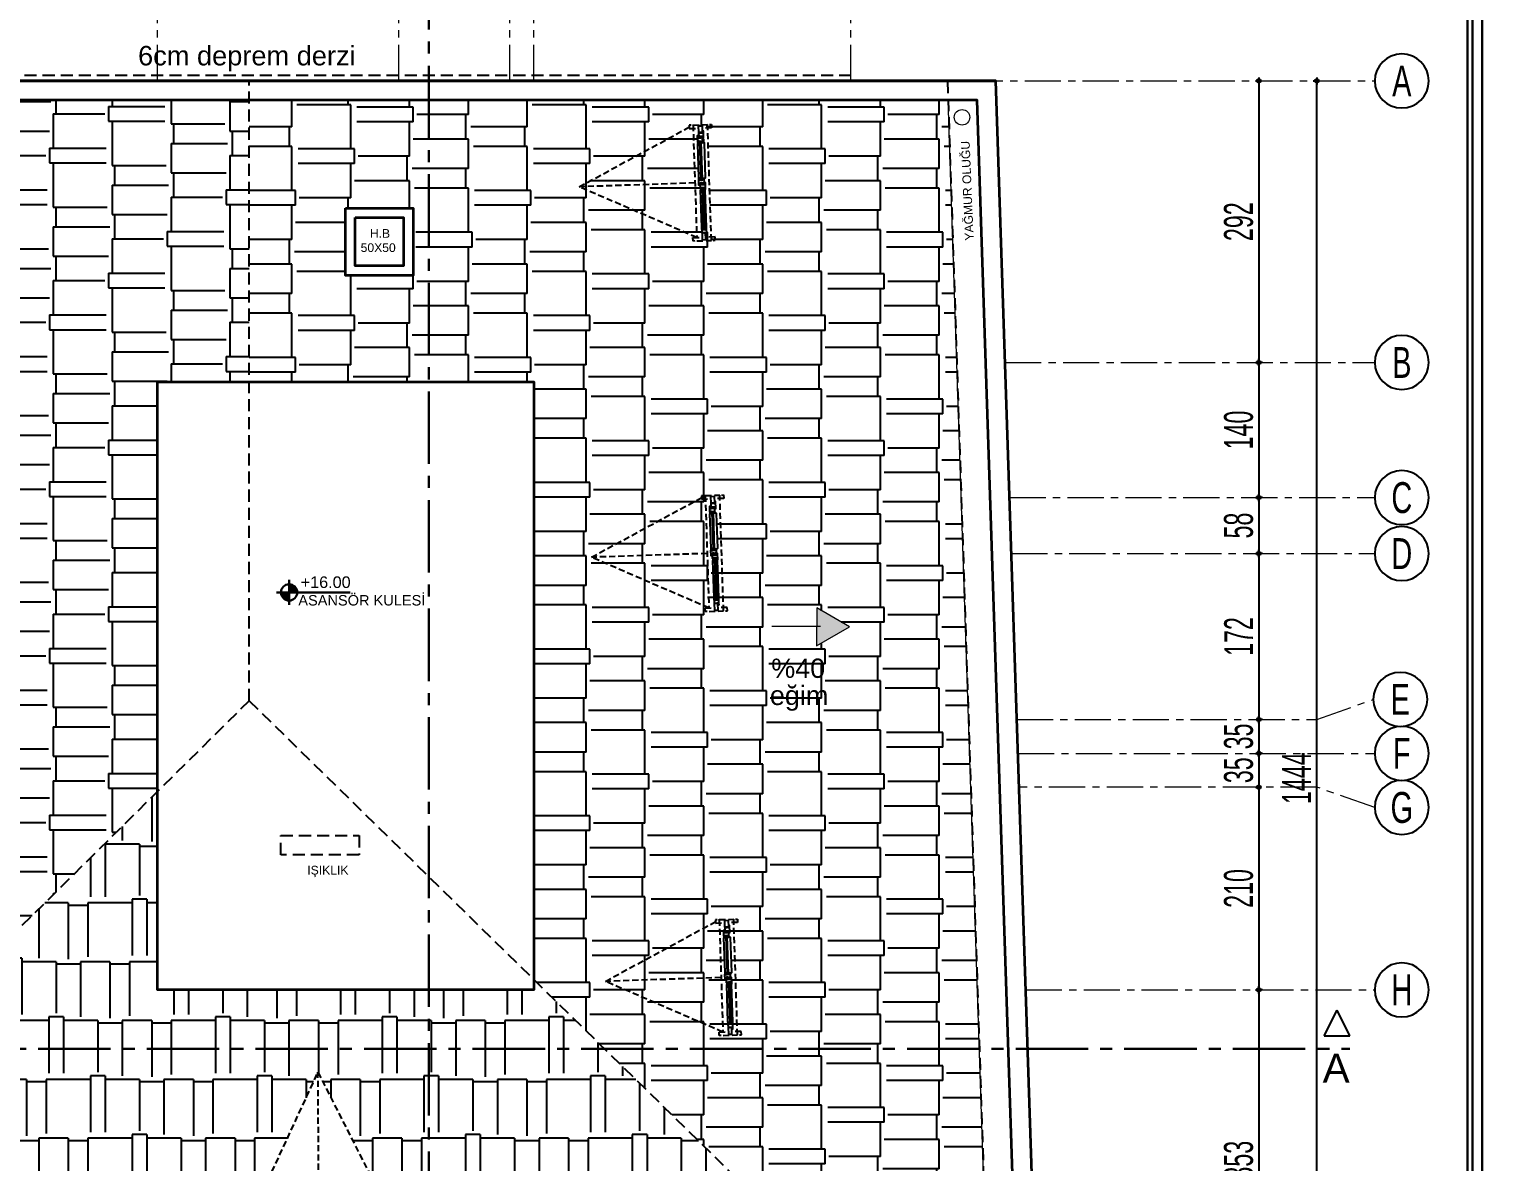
# Model space of a CAD drawing. Extents: x 386248 to 427517, y 4539405 to 4542296.
# Drawn here: x 401959 to 403469, y 4540508 to 4541681 of the extents above; entities that cross this region are included whole.
import ezdxf
from ezdxf.enums import TextEntityAlignment as Align

# ---------------------------------------------------------------- set-up
doc = ezdxf.new("R2010")
doc.units = 0
for name, pattern in [('CENTER', [2, 1.25, -0.25, 0.25, -0.25]), ('CENTER2', [1.125, 0.75, -0.125, 0.125, -0.125]), ('CENTERX2', [4, 2.5, -0.5, 0.5, -0.5]), ('DASHED2', [0.375, 0.25, -0.125]), ('DUZ', [0]), ('HIDDEN', [9.525, 6.35, -3.175])]:
    doc.linetypes.add(name, pattern=pattern)
for name, color, linetype, lineweight in [('AKS', 251, 'CENTERX2', 20), ('AKS YAZISI', 4, 'Continuous', 25), ('ASIK', 3, 'Continuous', 20), ('baca', 9, 'Continuous', 25), ('DIŞ 2', 167, 'Continuous', 25), ('DUVAR', 4, 'Continuous', 35), ('GOR1', 51, 'Continuous', 25), ('GÖRÜNÜŞ', 9, 'Continuous', 30), ('KOTLAR', 63, 'Continuous', 30), ('MERDIVEN', 161, 'Continuous', 15), ('OLCU10', 2, 'Continuous', 25), ('t', 11, 'Continuous', 5), ('tarama2', 8, 'Continuous', 25), ('YAZILAR', 1, 'Continuous', 30)]:
    doc.layers.add(name, color=color, linetype=linetype, lineweight=lineweight)
for name, color, linetype in [('DIM', 7, 'Continuous'), ('duvar-kesim', 250, 'Continuous'), ('Standart', 7, 'Continuous'), ('Y-IMAR', 15, 'DUZ')]:
    doc.layers.add(name, color=color, linetype=linetype)
doc.styles.add('arial_1_18', font='arial.ttf', dxfattribs={"height": 0.2})
doc.styles.get("Standard").update_dxf_attribs({"font": 'arial.ttf'})
doc.styles.add('T', font='ISOt.shx', dxfattribs={"width": 0.6})
doc.styles.add('UNIV', font='', dxfattribs={"width": 0.7})
doc.styles.get('UNIV').set_extended_font_data('Comic Sans MS')
doc.dimstyles.new('DOT2', dxfattribs={"dimtxt": 20, "dimasz": 0.7, "dimexe": 5, "dimexo": 5, "dimgap": 6, "dimtad": 1, "dimdec": 0, "dimdsep": 46, "dimtxsty": 'T', "dimblk1": 'SEL2', "dimblk2": 'SEL2', "dimsah": 1, "dimcen": 0, "dimse1": 1, "dimse2": 1, "dimclrd": 256, "dimclre": 256, "dimclrt": 256, "dimadec": 0, "dimazin": 0, "dimtfac": 1, "dimtdec": 0, "dimtix": 1, "dimtmove": 2, "dimatfit": 3, "dimldrblk": 'SEL2', "dimfxl": 1, "dimtolj": 1, "dimtzin": 0, "dimarcsym": 0})
pattern_1 = [(90, (4942410.3, 4138710.355), (-60.96, 129.54), [30.48, -25.4, 35.56, -15.24, 45.72, -20.32]), (90, (4942407.76, 4138740.835), (-60.96, 129.54), [25.4, -96.52, 20.32, -30.48]), (90, (4942414.11, 4138801.795), (-60.96, 129.54), [15.24, -157.48]), (180, (4942410.3, 4138710.355), (-60.96, -43.18), [58.42, -185.42]), (180, (4942410.3, 4138740.835), (-60.96, -43.18), [57.15, -186.69]), (180, (4942410.3, 4138766.235), (-60.96, -43.18), [53.34, -190.5]), (180, (4942414.11, 4138801.795), (-60.96, -43.18), [58.42, -185.42]), (180, (4942414.11, 4138817.035), (-60.96, -43.18), [58.42, -185.42]), (180, (4942410.3, 4138862.755), (-60.96, -43.18), [55.88, -187.96])]

# ---------------------------------------------------------------- blocks, each defined once
blk = doc.blocks.new('50505')
at = {"layer": 'Y-IMAR', "color": 6, "linetype": 'DASHED2', "ltscale": 50}
for q in [(398698.3, 4546588.1), (400311.7, 4546567.9)]:
    blk.add_line((399490.7, 4547372.3), q, dxfattribs=at)
blk.add_lwpolyline([(399490.7, 4547372.3), (399490.7, 4548014.4)], dxfattribs=at)
blk = doc.blocks.new('G$CF8BF0782')
blk.add_line((1.1, 87.6), (51.3, 87.6))
blk.add_lwpolyline([(47.4, 67.2), (81.5, 86.8), (47.5, 106.5)], close=True)
for points in [[(81.5, 86.8), (47.4, 67.2), (47.5, 106.5)], [(47.4, 67.2), (47.5, 106.5), (81.5, 86.8), (47.4, 67.2)], [(47.5, 106.5), (81.5, 86.8), (47.4, 67.2), (47.5, 106.5)]]:
    blk.add_solid(points)
for s, p in [('%40', (0.4, 34)), ('eğim', (-1, 5.9))]:
    blk.add_text(s, height=20).set_placement(p)
blk = doc.blocks.new('AKS-NO')
blk.add_circle((0, 0), 35)
at = {"color": 7, "style": 'UNIV', "width": 0.7}
blk.add_attdef('AKS-NO', text='', height=40, dxfattribs=at).set_placement((0, 0), align=Align.MIDDLE)
blk = doc.blocks.new('SEL2')
at = {"layer": 'OLCU10'}
for p, q in [((5.25, 0), (-5.25, 0)), ((0, 5.25), (0, -3.95))]:
    blk.add_line(p, q, dxfattribs=at)
blk.add_circle((0, 0), 2.75, dxfattribs=at)
blk = doc.blocks.new('*D3761')
at = {"layer": 'Defpoints', "color": 0}
for p in [(403293.2, 4541627.4), (403293.2, 4541627.4), (403353.2, 4540182.9)]:
    blk.add_point(p, dxfattribs=at)
at = {"layer": 'DIŞ 2', "lineweight": -2}
blk.add_line((403293.2, 4540183.6), (403293.2, 4541626.7), dxfattribs=at)
at = {"layer": 'DIŞ 2', "linetype": 'ByBlock', "lineweight": -2, "xscale": 0.7, "yscale": 0.7, "zscale": 0.7}
for p, rotation in [((403293.2, 4541627.4), 90), ((403293.2, 4540182.9), 270)]:
    blk.add_blockref('SEL2', p, dxfattribs=dict(at, rotation=rotation))
at = {"layer": 'DIŞ 2', "insert": (403272.2, 4540905.1), "char_height": 30, "attachment_point": 5, "rotation": 90, "style": 'T'}
blk.add_mtext('\\A1;1444', dxfattribs=at)
blk = doc.blocks.new('*D3762')
at = {"layer": 'ASIK', "lineweight": -2}
blk.add_line((403233.2, 4541626.7), (403233.2, 4541336.5), dxfattribs=at)
at = {"layer": 'Defpoints', "color": 0}
for p in [(403253.2, 4541627.4), (403233.2, 4541335.8), (403253.2, 4541335.8)]:
    blk.add_point(p, dxfattribs=at)
at = {"layer": 'ASIK', "linetype": 'ByBlock', "lineweight": -2, "xscale": 0.7, "yscale": 0.7, "zscale": 0.7}
for p, rotation in [((403233.2, 4541627.4), 90), ((403233.2, 4541335.8), 270)]:
    blk.add_blockref('SEL2', p, dxfattribs=dict(at, rotation=rotation))
at = {"layer": 'ASIK', "insert": (403212.2, 4541481.6), "char_height": 30, "attachment_point": 5, "rotation": 90, "style": 'T'}
blk.add_mtext('\\A1;292', dxfattribs=at)
blk = doc.blocks.new('*D3763')
at = {"layer": 'ASIK', "lineweight": -2}
blk.add_line((403233.2, 4541335.1), (403233.2, 4541196.5), dxfattribs=at)
at = {"layer": 'Defpoints', "color": 0}
for p in [(403253.2, 4541335.8), (403233.2, 4541195.8), (403253.2, 4541195.8)]:
    blk.add_point(p, dxfattribs=at)
at = {"layer": 'ASIK', "linetype": 'ByBlock', "lineweight": -2, "xscale": 0.7, "yscale": 0.7, "zscale": 0.7}
for p, rotation in [((403233.2, 4541335.8), 90), ((403233.2, 4541195.8), 270)]:
    blk.add_blockref('SEL2', p, dxfattribs=dict(at, rotation=rotation))
at = {"layer": 'ASIK', "insert": (403212.2, 4541265.8), "char_height": 30, "attachment_point": 5, "rotation": 90, "style": 'T'}
blk.add_mtext('\\A1;140', dxfattribs=at)
blk = doc.blocks.new('*D3764')
at = {"layer": 'ASIK', "lineweight": -2}
blk.add_line((403233.2, 4541195.1), (403233.2, 4541138.5), dxfattribs=at)
at = {"layer": 'Defpoints', "color": 0}
for p in [(403253.2, 4541195.8), (403233.2, 4541137.8), (403253.2, 4541137.8)]:
    blk.add_point(p, dxfattribs=at)
at = {"layer": 'ASIK', "linetype": 'ByBlock', "lineweight": -2, "xscale": 0.7, "yscale": 0.7, "zscale": 0.7}
for p, rotation in [((403233.2, 4541195.8), 90), ((403233.2, 4541137.8), 270)]:
    blk.add_blockref('SEL2', p, dxfattribs=dict(at, rotation=rotation))
at = {"layer": 'ASIK', "insert": (403212.2, 4541166.8), "char_height": 30, "attachment_point": 5, "rotation": 90, "style": 'T'}
blk.add_mtext('\\A1;58', dxfattribs=at)
blk = doc.blocks.new('*D3765')
at = {"layer": 'ASIK', "lineweight": -2}
blk.add_line((403233.2, 4541137.1), (403233.2, 4540966.5), dxfattribs=at)
at = {"layer": 'Defpoints', "color": 0}
for p in [(403253.2, 4541137.8), (403193.2, 4540965.8), (403233.2, 4540965.8)]:
    blk.add_point(p, dxfattribs=at)
at = {"layer": 'ASIK', "linetype": 'ByBlock', "lineweight": -2, "xscale": 0.7, "yscale": 0.7, "zscale": 0.7}
for p, rotation in [((403233.2, 4541137.8), 90), ((403233.2, 4540965.8), 270)]:
    blk.add_blockref('SEL2', p, dxfattribs=dict(at, rotation=rotation))
at = {"layer": 'ASIK', "insert": (403212.2, 4541051.8), "char_height": 30, "attachment_point": 5, "rotation": 90, "style": 'T'}
blk.add_mtext('\\A1;172', dxfattribs=at)
blk = doc.blocks.new('*D3766')
at = {"layer": 'ASIK', "lineweight": -2}
for p, q in [((403233.2, 4540966.5), (403233.2, 4540967.2)), ((403233.2, 4540965.8), (403233.2, 4540930.8)), ((403233.2, 4540930.1), (403233.2, 4540929.4))]:
    blk.add_line(p, q, dxfattribs=at)
at = {"layer": 'Defpoints', "color": 0}
for p in [(403193.2, 4540965.8), (403193.2, 4540930.8), (403233.2, 4540930.8)]:
    blk.add_point(p, dxfattribs=at)
at = {"layer": 'ASIK', "linetype": 'ByBlock', "lineweight": -2, "xscale": 0.7, "yscale": 0.7, "zscale": 0.7}
for p, rotation in [((403233.2, 4540965.8), 270), ((403233.2, 4540930.8), 90)]:
    blk.add_blockref('SEL2', p, dxfattribs=dict(at, rotation=rotation))
at = {"layer": 'ASIK', "insert": (403212.2, 4540948.3), "char_height": 30, "attachment_point": 5, "rotation": 90, "style": 'T'}
blk.add_mtext('\\A1;35', dxfattribs=at)
blk = doc.blocks.new('*D3767')
at = {"layer": 'ASIK', "lineweight": -2}
for p, q in [((403233.2, 4540931.5), (403233.2, 4540932.2)), ((403233.2, 4540930.8), (403233.2, 4540895.8)), ((403233.2, 4540895.1), (403233.2, 4540894.4))]:
    blk.add_line(p, q, dxfattribs=at)
at = {"layer": 'Defpoints', "color": 0}
for p in [(403193.2, 4540930.8), (403209.2, 4540895.8), (403233.2, 4540895.8)]:
    blk.add_point(p, dxfattribs=at)
at = {"layer": 'ASIK', "linetype": 'ByBlock', "lineweight": -2, "xscale": 0.7, "yscale": 0.7, "zscale": 0.7}
for p, rotation in [((403233.2, 4540930.8), 270), ((403233.2, 4540895.8), 90)]:
    blk.add_blockref('SEL2', p, dxfattribs=dict(at, rotation=rotation))
at = {"layer": 'ASIK', "insert": (403212.2, 4540913.3), "char_height": 30, "attachment_point": 5, "rotation": 90, "style": 'T'}
blk.add_mtext('\\A1;35', dxfattribs=at)
blk = doc.blocks.new('*D3768')
at = {"layer": 'ASIK', "lineweight": -2}
blk.add_line((403233.2, 4540895.1), (403233.2, 4540686.5), dxfattribs=at)
at = {"layer": 'Defpoints', "color": 0}
for p in [(403209.2, 4540895.8), (403209.2, 4540685.8), (403233.2, 4540685.8)]:
    blk.add_point(p, dxfattribs=at)
at = {"layer": 'ASIK', "linetype": 'ByBlock', "lineweight": -2, "xscale": 0.7, "yscale": 0.7, "zscale": 0.7}
for p, rotation in [((403233.2, 4540895.8), 90), ((403233.2, 4540685.8), 270)]:
    blk.add_blockref('SEL2', p, dxfattribs=dict(at, rotation=rotation))
at = {"layer": 'ASIK', "insert": (403212.2, 4540790.8), "char_height": 30, "attachment_point": 5, "rotation": 90, "style": 'T'}
blk.add_mtext('\\A1;210', dxfattribs=at)
blk = doc.blocks.new('*D3769')
at = {"layer": 'ASIK', "lineweight": -2}
blk.add_line((403233.2, 4540685.1), (403233.2, 4540333.6), dxfattribs=at)
at = {"layer": 'Defpoints', "color": 0}
for p in [(403209.2, 4540685.8), (403209.2, 4540332.9), (403233.2, 4540332.9)]:
    blk.add_point(p, dxfattribs=at)
at = {"layer": 'ASIK', "linetype": 'ByBlock', "lineweight": -2, "xscale": 0.7, "yscale": 0.7, "zscale": 0.7}
for p, rotation in [((403233.2, 4540685.8), 90), ((403233.2, 4540332.9), 270)]:
    blk.add_blockref('SEL2', p, dxfattribs=dict(at, rotation=rotation))
at = {"layer": 'ASIK', "insert": (403212.2, 4540509.3), "char_height": 30, "attachment_point": 5, "rotation": 90, "style": 'T'}
blk.add_mtext('\\A1;353', dxfattribs=at)
blk = doc.blocks.new('G$C5DD4B624')
at = {"layer": 'Standart', "color": 2, "linetype": 'CENTER2', "lineweight": 30, "ltscale": 100}
for points in [[(1065.5, 2101.9), (1065.5, 112.7)], [(-239.1, 858.4), (2019.6, 858.4)]]:
    blk.add_lwpolyline(points, dxfattribs=at)
at = {"layer": 'Standart', "color": 2, "linetype": 'Continuous', "lineweight": -3, "ltscale": 100}
for points in [[(1993, 871.7), (2006.3, 898.4)], [(2019.6, 871.7), (2006.3, 898.4)], [(1993, 871.7), (2019.6, 871.7)]]:
    blk.add_lwpolyline(points, dxfattribs=at)
at = {"layer": 'Standart', "color": 51, "linetype": 'Continuous', "lineweight": -3, "ltscale": 100, "style": 'arial_1_18'}
blk.add_text('A', height=30, dxfattribs=at).set_placement((1991.4, 823.4))
blk = doc.blocks.new('fm-win2')
at = {"color": 8, "linetype": 'Continuous'}
for p, q in [((11, 1.4), (11, 0.2)), ((11, 1.4), (54.3, 1.4)), ((11, 0.2), (54.3, 0.2)), ((12, 1.4), (12, 0.2)), ((12.8, 3), (52.5, 3)), ((53.3, 1.4), (53.3, 0.2)), ((54.3, 1.4), (54.3, 0.2)), ((63.9, 0.3), (63.9, -0.9)), ((63.9, 0.3), (103.2, 0.3)), ((64.9, 0.3), (64.9, -0.9)), ((102.2, 0.3), (102.2, -0.9)), ((103.2, 0.3), (103.2, -0.9)), ((12.9, -1.9), (52.3, -1.9)), ((63.9, -0.9), (103.2, -0.9)), ((65.4, -3.3), (101.6, -3.3))]:
    blk.add_line(p, q, dxfattribs=at)
at = {"linetype": 'Continuous'}
for points in [[(7, -1.8), (0, -1.8), (0, 1.8), (7, 1.8)], [(7.5, -1.7), (7.5, -0.1), (7.2, -0.1), (7.2, 0.2), (7.5, 0.2), (7.5, 0.7), (7.2, 0.7), (7.2, 1), (7.5, 1), (7.5, 2), (6.2, 2), (6.2, 2.7), (5.6, 2.7), (5.5, 2), (5.2, 2), (5.4, 3), (12.5, 3), (12.7, 2), (12.4, 2), (12.3, 2.7), (11.7, 2.7), (11.7, 2), (10.5, 2), (10.5, 1), (10.8, 1), (10.8, 0.7), (10.5, 0.7), (10.5, 0.2), (10.8, 0.2), (10.8, -0.1), (10.5, -0.1), (10.5, -1.7), (10.8, -1.7), (10.8, -2), (7.2, -2), (7.2, -1.7)], [(58, 2), (59.2, 2), (59.2, 2.7), (59.8, 2.7), (59.9, 2), (60.2, 2), (60, 3), (52.8, 3), (52.6, 2), (52.9, 2), (53, 2.7), (53.5, 2.7), (53.5, 2), (54.7, 2), (54.7, 1), (54.4, 1), (54.4, 0.7), (54.7, 0.7), (54.7, 0.2), (54.4, 0.2), (54.4, -0.1), (54.7, -0.1), (54.7, -1.7), (54.4, -1.7), (54.4, -2), (58.3, -2), (58.3, -1.7), (58, -1.7), (58, -0.1), (58.3, -0.1), (58.3, 0.2), (58, 0.2), (58, 0.7), (58.3, 0.7), (58.3, 1), (58, 1)], [(63.1, -1.2), (63.1, 0.9), (63.9, 0.9), (63.9, 1.6), (64.4, 1.6), (64.5, 0.9), (64.9, 0.9), (64.7, 1.9), (59.8, 1.9), (59.8, 1.6), (59.9, 1.6), (59.9, 0.8), (59.1, 0.8), (59.1, -0.2), (60.1, -0.2), (60.1, -1.8), (59.1, -1.8), (59.1, -2.3), (57.5, -2.3), (57.5, -3.5), (63.4, -3.5), (63.4, -3.2), (63.1, -3.2), (63.1, -1.4), (63.4, -1.4), (63.4, -1.2)], [(104, -1.4), (103.7, -1.4), (103.7, -1.2), (104, -1.2), (104, 0.9), (103.1, 0.9), (103.1, 1.6), (102.6, 1.6), (102.5, 0.9), (102.2, 0.9), (102.4, 1.9), (107.3, 1.9), (107.3, 1.6), (107.2, 1.6), (107.2, 0.8), (108, 0.8), (108, -0.2), (107, -0.2), (107, -1.8), (108, -1.8), (108, -2.3), (109.5, -2.3), (109.5, -3.5), (103.7, -3.5), (103.7, -3.2), (104, -3.2)], [(109, 0.7), (108.7, 0.7), (108.7, 1), (109, 1), (109, 2), (107.8, 2), (107.8, 2.7), (107.2, 2.7), (107.1, 2), (106.8, 2), (107, 3), (114.4, 3), (114.6, 2), (114.2, 2), (114.1, 2.7), (113.6, 2.7), (113.6, 2), (112.3, 2), (112.3, 1), (112.6, 1), (112.6, 0.7), (112.3, 0.7), (112.3, 0.2), (112.6, 0.2), (112.6, -0.1), (112.3, -0.1), (112.3, -1.7), (112.6, -1.7), (112.6, -2), (108.7, -2), (108.7, -1.7), (109, -1.7), (109, -0.1), (108.7, -0.1), (108.7, 0.2), (109, 0.2)], [(113, -1.8), (120, -1.8), (120, 1.8), (113, 1.8)]]:
    blk.add_lwpolyline(points, close=True, dxfattribs=at)
at = {"color": 8, "linetype": 'Continuous'}
blk.add_lwpolyline([(63.4, 1.9), (65.2, 3.7), (101.8, 3.7), (103.6, 1.9)], dxfattribs=at)
for points in [[(10.9, -1.4), (10.9, -1.9), (12.6, -1.9), (12.6, -0.5), (12.3, -0.5), (12.3, -1), (11.8, -1), (11.8, -0.5), (11.5, -0.5), (11.5, -1.1), (10.7, -1.1), (10.7, -0.5), (10.6, -0.5), (10.6, -1.4)], [(54.3, -1.4), (54.3, -1.9), (52.6, -1.9), (52.6, -0.5), (52.9, -0.5), (52.9, -1), (53.4, -1), (53.4, -0.5), (53.7, -0.5), (53.7, -1.1), (54.5, -1.1), (54.5, -0.5), (54.6, -0.5), (54.6, -1.4)], [(63.2, -2.4), (63.5, -2.4), (63.5, -3.3), (65.2, -3.3), (65.2, -1.6), (64.9, -1.6), (64.9, -2.1), (64.4, -2.1), (64.4, -1.6), (64.1, -1.6), (64.1, -2.1), (63.3, -2.1), (63.3, -1.6), (63.2, -1.6)], [(103.9, -2.4), (103.6, -2.4), (103.6, -3.3), (101.9, -3.3), (101.9, -1.6), (102.2, -1.6), (102.2, -2.1), (102.7, -2.1), (102.7, -1.6), (103, -1.6), (103, -2.1), (103.8, -2.1), (103.8, -1.6), (103.9, -1.6)]]:
    blk.add_lwpolyline(points, close=True, dxfattribs=at)
blk = doc.blocks.new('güvercinli')
at = {"layer": 'duvar-kesim', "linetype": 'HIDDEN'}
for p, q in [((134034.6, -117635.3), (134034.6, -117620.3)), ((134154.6, -117620.3), (134034.6, -117620.3)), ((134154.6, -117635.3), (134154.6, -117620.3))]:
    blk.add_line(p, q, dxfattribs=at)
for points in [[(134034.6, -117618.3), (134034.6, -117616.3), (134038.1, -117616.3), (134038.1, -117625.3)], [(134154.6, -117618.3), (134154.6, -117616.3), (134151.1, -117616.3), (134151.1, -117625.3)], [(134034.6, -117637.3), (134034.6, -117639.3), (134038.1, -117639.3), (134038.1, -117630.3)], [(134094.6, -117635.3), (134094.6, -117755.3), (134034.6, -117635.3), (134151.1, -117635.3), (134094.6, -117755.3)], [(134154.6, -117637.3), (134154.6, -117639.3), (134151.1, -117639.3), (134151.1, -117630.3)]]:
    blk.add_lwpolyline(points, dxfattribs=at)
at = {"layer": 'duvar-kesim', "linetype": 'HIDDEN', "xscale": -0.9833333333333298, "zscale": 0.98333333333333}
blk.add_blockref('fm-win2', (134153.6, -117627.8), dxfattribs=at)
blk = doc.blocks.new('EE')
at = {"layer": 'baca', "lineweight": 30}
for points in [[(-11310.3, -57765.5, 0.198912), (-11302.1, -57785.3, 0.198912), (-11282.3, -57793.5), (-11282.3, -57765.5)], [(-11262.6, -57745.8, 0.198912), (-11282.3, -57737.6), (-11282.3, -57765.5), (-11254.4, -57765.5, 0.198912)]]:
    blk.add_hatch(color=256, dxfattribs=at).paths.add_polyline_path(points)
at = {"layer": 'KOTLAR', "color": 1}
for p, q in [((-11282.3, -57722.3), (-11282.3, -57808.7)), ((-11325.5, -57765.5), (-11239.1, -57765.5)), ((-11071.9, -57765.5), (-11282.3, -57765.5))]:
    blk.add_line(p, q, dxfattribs=at)
blk.add_circle((-11282.3, -57765.5), 28, dxfattribs=at)

msp = doc.modelspace()

# ---------------------------------------------------------------- hatches: boundary and pattern name
at = {"layer": 'tarama2'}
h = msp.add_hatch(dxfattribs=at)
h.set_pattern_fill('AR-RSHKE', color=16, scale=0.2, angle=270)
h.set_pattern_definition([(270, (-4140876.83, 4939164.14), (60.96, -129.54), [30.48, -25.4, 35.56, -15.24, 45.72, -20.32]), (270, (-4140874.29, 4939133.66), (60.96, -129.54), [25.4, -96.52, 20.32, -30.48]), (270, (-4140880.64, 4939072.7), (60.96, -129.54), [15.24, -157.48]), (360, (-4140876.83, 4939164.14), (60.96, 43.18), [58.42, -185.42]), (360, (-4140876.83, 4939133.66), (60.96, 43.18), [57.15, -186.69]), (360, (-4140876.83, 4939108.26), (60.96, 43.18), [53.34, -190.5]), (360, (-4140880.64, 4939072.7), (60.96, 43.18), [58.42, -185.42]), (360, (-4140880.64, 4939057.46), (60.96, 43.18), [58.42, -185.42]), (360, (-4140876.83, 4939011.74), (60.96, 43.18), [55.88, -187.96])])
h.paths.add_polyline_path([(401823.002, 4540624.711), (402092.151, 4540891.048), (402092.151, 4541315.762), (402187.352, 4541315.762), (402187.352, 4541607.375), (401442.106, 4541607.375), (401442.462, 4541427.375), (401713.157, 4541427.375), (401713.157, 4541048.801), (401713.157, 4540927.762), (401443.483, 4540927.762), (401444.07, 4540624.711)])
h.paths.add_polyline_path([(401444.048, 4540624.711), (401444.259, 4540517.591), (401714.751, 4540517.591), (401823.002, 4540624.711)])
h.paths.add_polyline_path([(401878.615, 4541100.658), (401844.501, 4541120.275), (401878.547, 4541140.01), (401878.58, 4541121.077)], flags=16)
h.paths.add_polyline_path([(401708.612, 4540734.505), (401709.862, 4540734.505), (401709.862, 4540729.048), (401709.862, 4540728.753), (401709.562, 4540728.753), (401709.712, 4540726.983), (401709.712, 4540726.737), (401709.712, 4540691.14), (401709.712, 4540690.894), (401709.562, 4540689.124), (401709.862, 4540689.124), (401709.862, 4540688.829), (401709.862, 4540683.372), (401708.612, 4540683.372), (401708.362, 4540683.372), (401708.362, 4540680.668), (401708.362, 4540680.373), (401708.05, 4540680.373), (401708.05, 4540680.668), (401706.462, 4540680.668), (401706.462, 4540680.373), (401706.162, 4540680.373), (401706.162, 4540680.668), (401705.662, 4540680.668), (401705.662, 4540680.373), (401705.362, 4540680.373), (401705.362, 4540680.668), (401704.362, 4540680.668), (401704.362, 4540679.93), (401704.612, 4540679.93), (401708.112, 4540679.93), (401708.112, 4540673.047), (401704.612, 4540673.047), (401704.612, 4540678.357), (401704.362, 4540678.406), (401703.362, 4540678.603), (401703.362, 4540685.83), (401704.462, 4540686.047), (401704.462, 4540689.219), (401702.662, 4540690.989), (401702.662, 4540726.888), (401704.462, 4540728.658), (401704.362, 4540731.85), (401703.362, 4540732.047), (401703.362, 4540739.176), (401703.362, 4540778.504), (401703.362, 4540778.755), (401703.362, 4540785.737), (401704.362, 4540785.934), (401704.612, 4540785.983), (401704.612, 4540791.047), (401708.112, 4540791.047), (401708.112, 4540784.164), (401708.112, 4540783.967), (401708.362, 4540783.967), (401708.362, 4540783.672), (401708.362, 4540780.722), (401708.362, 4540780.427), (401708.062, 4540780.427), (401708.212, 4540778.657), (401708.212, 4540778.411), (401708.212, 4540739.619), (401708.212, 4540739.274), (401708.362, 4540737.504), (401708.362, 4540737.209), (401708.362, 4540734.505)], flags=16)
h.paths.add_polyline_path([(401865.798, 4541092.879), (401928.759, 4541092.879), (401928.759, 4541061.801), (401865.798, 4541061.801)], flags=24)
h.paths.add_polyline_path([(401844.501, 4541120.275), (401878.615, 4541100.658), (401878.547, 4541140.01)], flags=24)
h.paths.add_polyline_path([(401878.615, 4541100.658), (401878.547, 4541140.01), (401878.615, 4541100.658), (401844.501, 4541120.275)], flags=24)
h.paths.add_polyline_path([(401878.547, 4541140.01), (401844.501, 4541120.275), (401878.547, 4541140.01), (401878.615, 4541100.658)], flags=24)
h.paths.add_polyline_path([(401863.294, 4541064.369), (401931.029, 4541064.369), (401931.029, 4541028.489), (401863.294, 4541028.489)], flags=24)
h = msp.add_hatch(dxfattribs=at)
h.set_pattern_fill('AR-RSHKE', color=16, scale=0.2, angle=90)
h.set_pattern_definition(pattern_1)
h.paths.add_polyline_path([(402943.641, 4540624.711), (402911.285, 4541607.375), (402373.354, 4541607.375), (402373.354, 4541315.762), (402482.151, 4541315.762), (402482.151, 4540696.419), (402555.34, 4540624.711)])
h.paths.add_polyline_path([(402187.352, 4541315.762), (402373.354, 4541315.762), (402373.354, 4541607.375), (402187.352, 4541607.375)])
h.paths.add_polyline_path([(402654.347, 4541519.351), (402653.098, 4541519.31), (402652.918, 4541524.764), (402652.908, 4541525.059), (402653.208, 4541525.069), (402653, 4541526.833), (402652.992, 4541527.079), (402651.821, 4541562.656), (402651.812, 4541562.902), (402651.604, 4541564.666), (402651.595, 4541564.961), (402651.415, 4541570.415), (402652.664, 4541570.456), (402652.914, 4541570.465), (402652.825, 4541573.167), (402652.816, 4541573.462), (402653.127, 4541573.472), (402653.137, 4541573.177), (402654.724, 4541573.23), (402654.714, 4541573.525), (402655.014, 4541573.534), (402655.024, 4541573.24), (402655.524, 4541573.256), (402655.514, 4541573.551), (402655.814, 4541573.561), (402655.824, 4541573.266), (402656.823, 4541573.299), (402656.799, 4541574.036), (402656.549, 4541574.028), (402653.051, 4541573.913), (402652.824, 4541580.792), (402656.322, 4541580.907), (402656.497, 4541575.6), (402656.749, 4541575.559), (402657.755, 4541575.396), (402657.992, 4541568.172), (402656.9, 4541567.92), (402657.005, 4541564.749), (402658.862, 4541563.039), (402660.043, 4541527.16), (402658.302, 4541525.331), (402658.507, 4541522.144), (402659.513, 4541521.98), (402659.748, 4541514.855), (402661.042, 4541475.548), (402661.05, 4541475.297), (402661.28, 4541468.32), (402660.287, 4541468.09), (402660.039, 4541468.033), (402660.206, 4541462.971), (402656.708, 4541462.856), (402656.481, 4541469.736), (402656.475, 4541469.932), (402656.225, 4541469.924), (402656.215, 4541470.219), (402656.118, 4541473.167), (402656.108, 4541473.462), (402656.408, 4541473.472), (402656.2, 4541475.236), (402656.192, 4541475.482), (402654.915, 4541514.253), (402654.904, 4541514.597), (402654.696, 4541516.361), (402654.686, 4541516.656), (402654.597, 4541519.359)], flags=16)
h.paths.add_polyline_path([(402666.984, 4541135.544), (402665.735, 4541135.503), (402665.556, 4541140.958), (402665.546, 4541141.252), (402665.846, 4541141.262), (402665.638, 4541143.026), (402665.629, 4541143.272), (402664.458, 4541178.849), (402664.45, 4541179.095), (402664.242, 4541180.859), (402664.232, 4541181.154), (402664.052, 4541186.609), (402665.302, 4541186.65), (402665.552, 4541186.658), (402665.463, 4541189.361), (402665.453, 4541189.656), (402665.765, 4541189.666), (402665.774, 4541189.371), (402667.362, 4541189.423), (402667.352, 4541189.718), (402667.652, 4541189.728), (402667.661, 4541189.433), (402668.161, 4541189.45), (402668.151, 4541189.744), (402668.451, 4541189.754), (402668.461, 4541189.459), (402669.46, 4541189.492), (402669.436, 4541190.229), (402669.186, 4541190.221), (402665.688, 4541190.106), (402665.462, 4541196.986), (402668.96, 4541197.101), (402669.135, 4541191.794), (402669.386, 4541191.753), (402670.392, 4541191.589), (402670.63, 4541184.366), (402669.538, 4541184.113), (402669.642, 4541180.942), (402671.499, 4541179.232), (402672.681, 4541143.353), (402670.94, 4541141.525), (402671.145, 4541138.338), (402672.151, 4541138.174), (402672.385, 4541131.049), (402673.68, 4541091.741), (402673.688, 4541091.491), (402673.918, 4541084.513), (402672.925, 4541084.284), (402672.676, 4541084.226), (402672.843, 4541079.165), (402669.345, 4541079.05), (402669.118, 4541085.929), (402669.112, 4541086.126), (402668.862, 4541086.118), (402668.852, 4541086.412), (402668.755, 4541089.361), (402668.746, 4541089.656), (402669.045, 4541089.665), (402668.837, 4541091.43), (402668.829, 4541091.675), (402667.553, 4541130.447), (402667.541, 4541130.791), (402667.333, 4541132.555), (402667.323, 4541132.85), (402667.234, 4541135.552)], flags=16)
h.paths.add_polyline_path([(402681.45, 4540696.214), (402680.201, 4540696.173), (402680.021, 4540701.628), (402680.011, 4540701.923), (402680.311, 4540701.933), (402680.103, 4540703.697), (402680.095, 4540703.942), (402678.924, 4540739.52), (402678.916, 4540739.765), (402678.707, 4540741.53), (402678.698, 4540741.824), (402678.518, 4540747.279), (402679.767, 4540747.32), (402680.017, 4540747.328), (402679.928, 4540750.031), (402679.919, 4540750.326), (402680.23, 4540750.336), (402680.24, 4540750.041), (402681.827, 4540750.093), (402681.818, 4540750.388), (402682.117, 4540750.398), (402682.127, 4540750.103), (402682.627, 4540750.12), (402682.617, 4540750.415), (402682.917, 4540750.425), (402682.927, 4540750.13), (402683.926, 4540750.163), (402683.902, 4540750.9), (402683.652, 4540750.891), (402680.154, 4540750.776), (402679.927, 4540757.656), (402683.425, 4540757.771), (402683.6, 4540752.464), (402683.852, 4540752.423), (402684.858, 4540752.259), (402685.095, 4540745.036), (402684.003, 4540744.783), (402684.108, 4540741.612), (402685.965, 4540739.903), (402687.146, 4540704.023), (402685.405, 4540702.195), (402685.61, 4540699.008), (402686.616, 4540698.844), (402686.851, 4540691.719), (402688.145, 4540652.412), (402688.153, 4540652.161), (402688.383, 4540645.183), (402687.39, 4540644.954), (402687.142, 4540644.896), (402687.309, 4540639.835), (402683.811, 4540639.72), (402683.584, 4540646.599), (402683.578, 4540646.796), (402683.328, 4540646.788), (402683.318, 4540647.083), (402683.221, 4540650.031), (402683.211, 4540650.326), (402683.511, 4540650.336), (402683.303, 4540652.1), (402683.295, 4540652.345), (402682.018, 4540691.117), (402682.007, 4540691.461), (402681.799, 4540693.225), (402681.789, 4540693.52), (402681.7, 4540696.223)], flags=16)
h.paths.add_polyline_path([(402775.07, 4541062.54), (402775.102, 4541081.473), (402809.149, 4541061.738), (402775.035, 4541042.12)], flags=16)
h.paths.add_polyline_path([(402357.151, 4541495.762), (402357.151, 4541425.762), (402287.151, 4541425.762), (402287.151, 4541495.762)], flags=16)
h.paths.add_polyline_path([(402724.673, 4541034.342), (402787.633, 4541034.342), (402787.633, 4541003.264), (402724.673, 4541003.264)], flags=24)
h.paths.add_polyline_path([(402809.149, 4541061.738), (402775.035, 4541042.12), (402775.102, 4541081.473)], flags=24)
h.paths.add_polyline_path([(402775.035, 4541042.12), (402775.102, 4541081.473), (402775.035, 4541042.12), (402809.149, 4541061.738)], flags=24)
h.paths.add_polyline_path([(402775.102, 4541081.473), (402809.149, 4541061.738), (402775.102, 4541081.473), (402775.035, 4541042.12)], flags=24)
h.paths.add_polyline_path([(402722.621, 4541005.832), (402790.356, 4541005.832), (402790.356, 4540969.952), (402722.621, 4540969.952)], flags=24)
h.paths.add_polyline_path([(402311.005, 4541476.156), (402334.788, 4541476.156), (402334.788, 4541462.656), (402311.005, 4541462.656)], flags=8)
h.paths.add_polyline_path([(402300.965, 4541461.504), (402340.698, 4541461.504), (402340.698, 4541447.814), (402300.965, 4541447.814)], flags=8)
h.paths.add_polyline_path([(402347.151, 4541485.762), (402347.151, 4541435.762), (402297.151, 4541435.762), (402297.151, 4541485.762)], flags=0)
h = msp.add_hatch(dxfattribs=at)
h.set_pattern_fill('AR-RSHKE', color=1, scale=0.2, angle=180)
h.set_pattern_definition([(180, (-73930.134, 126174.51), (-129.54, -60.96), [30.48, -25.4, 35.56, -15.24, 45.72, -20.32]), (180, (-73960.614, 126171.97), (-129.54, -60.96), [25.4, -96.52, 20.32, -30.48]), (180, (-74021.574, 126178.32), (-129.54, -60.96), [15.24, -157.48]), (270, (-73930.134, 126174.51), (43.18, -60.96), [58.42, -185.42]), (270, (-73960.614, 126174.51), (43.18, -60.96), [57.15, -186.69]), (270, (-73986.014, 126174.51), (43.18, -60.96), [53.34, -190.5]), (270, (-74021.574, 126178.32), (43.18, -60.96), [58.42, -185.42]), (270, (-74036.814, 126178.32), (43.18, -60.96), [58.42, -185.42]), (270, (-74082.534, 126174.51), (43.18, -60.96), [55.88, -187.96])])
h.paths.add_polyline_path([(401823.002, 4540624.711), (401714.751, 4540517.591), (401734.278, 4540517.591), (401734.459, 4540416.846), (401984.475, 4540413.726), (401984.726, 4540243.71), (402373.354, 4540238.861), (402373.354, 4540624.711)])
h.paths.add_polyline_path([(402555.34, 4540624.711), (402373.354, 4540624.711), (402373.354, 4540238.861), (402956.585, 4540231.583)])
h.paths.add_polyline_path([(402373.354, 4540624.711), (402555.34, 4540624.711), (402482.151, 4540696.419), (402482.151, 4540685.762), (402373.354, 4540685.762)])
h.paths.add_polyline_path([(401823.002, 4540624.711), (402373.354, 4540624.711), (402373.354, 4540685.762), (402092.151, 4540685.762), (402092.151, 4540891.048)])
h.paths.add_polyline_path([(402231.642, 4540346.682), (402212.025, 4540312.568), (402192.289, 4540346.614), (402211.223, 4540346.647)], flags=16)
h.paths.add_polyline_path([(402256.876, 4540475.117), (402256.867, 4540476.367), (402262.324, 4540476.406), (402262.619, 4540476.408), (402264.39, 4540476.271), (402264.636, 4540476.273), (402300.232, 4540476.528), (402300.478, 4540476.53), (402302.247, 4540476.693), (402302.542, 4540476.695), (402307.999, 4540476.734), (402308.008, 4540475.484), (402308.01, 4540475.234), (402310.714, 4540475.254), (402311.009, 4540475.256), (402311.011, 4540474.944), (402310.716, 4540474.942), (402310.728, 4540473.354), (402311.023, 4540473.356), (402311.025, 4540473.056), (402310.73, 4540473.054), (402310.733, 4540472.554), (402311.028, 4540472.556), (402311.031, 4540472.256), (402310.736, 4540472.254), (402310.743, 4540471.254), (402311.48, 4540471.259), (402311.478, 4540471.509), (402311.453, 4540475.009), (402318.336, 4540475.058), (402318.362, 4540471.558), (402313.052, 4540471.52), (402313.004, 4540471.27), (402312.815, 4540470.269), (402305.588, 4540470.217), (402305.363, 4540471.315), (402302.191, 4540471.292), (402300.434, 4540469.48), (402264.536, 4540469.222), (402262.753, 4540471.009), (402259.562, 4540470.886), (402259.372, 4540469.885), (402252.243, 4540469.834), (402212.916, 4540469.551), (402212.665, 4540469.549), (402205.683, 4540469.499), (402205.48, 4540470.498), (402205.429, 4540470.748), (402200.365, 4540470.711), (402200.339, 4540474.211), (402207.223, 4540474.26), (402207.419, 4540474.262), (402207.417, 4540474.512), (402207.712, 4540474.514), (402210.662, 4540474.535), (402210.957, 4540474.537), (402212.728, 4540474.4), (402212.974, 4540474.402), (402251.766, 4540474.68), (402252.11, 4540474.683), (402253.879, 4540474.845), (402254.174, 4540474.848), (402256.878, 4540474.867)], flags=16)
h.paths.add_polyline_path([(402259.297, 4540480.385), (402202.798, 4540479.979), (402258.435, 4540600.381), (402317.266, 4540484.801), (402319.295, 4540480.815), (402315.795, 4540480.79)], flags=16)
h.paths.add_polyline_path([(402387.151, 4540398.701), (402387.151, 4540475.762), (402457.151, 4540475.762), (402457.151, 4540397.827)], flags=16)
h.paths.add_polyline_path([(402239.421, 4540333.865), (402239.421, 4540396.825), (402270.498, 4540396.825), (402270.498, 4540333.865)], flags=24)
h.paths.add_polyline_path([(402212.025, 4540312.568), (402231.642, 4540346.682), (402192.289, 4540346.614)], flags=24)
h.paths.add_polyline_path([(402231.642, 4540346.682), (402192.289, 4540346.614), (402231.642, 4540346.682), (402212.025, 4540312.568)], flags=24)
h.paths.add_polyline_path([(402192.289, 4540346.614), (402212.025, 4540312.568), (402192.289, 4540346.614), (402231.642, 4540346.682)], flags=24)
h.paths.add_polyline_path([(402267.931, 4540331.36), (402267.931, 4540399.096), (402303.811, 4540399.096), (402303.811, 4540331.36)], flags=24)
h.paths.add_polyline_path([(402411.579, 4540442.511), (402435.362, 4540442.511), (402435.362, 4540429.011), (402411.579, 4540429.011)], flags=8)
h.paths.add_polyline_path([(402200.339, 4540474.211), (402200.365, 4540470.711), (402205.429, 4540470.748), (402207.248, 4540470.761), (402207.223, 4540474.26)], flags=0)
h.paths.add_polyline_path([(402258.435, 4540600.381), (402202.798, 4540479.979), (402259.297, 4540480.385)], flags=0)
h.paths.add_polyline_path([(402397.151, 4540408.577), (402397.151, 4540465.762), (402447.151, 4540465.762), (402447.151, 4540407.953)], flags=0)
h = msp.add_hatch(dxfattribs=at)
h.set_pattern_fill('AR-RSHKE', color=16, scale=0.2, angle=90)
h.set_pattern_definition(pattern_1)
h.paths.add_polyline_path([(402555.34, 4540624.711), (402956.585, 4540231.583), (402943.641, 4540624.711)])

# ---------------------------------------------------------------- linework, layer by layer
at = {"layer": 'AKS', "linetype": 'CENTER', "ltscale": 30}
for p, q in [((402092.151, 4541627.375), (402092.151, 4541877.375)), ((402342.151, 4541627.375), (402342.151, 4541877.375)), ((402457.151, 4541627.375), (402457.151, 4541877.375)), ((402810.573, 4541627.375), (402810.573, 4541877.375)), ((402970.256, 4541335.762), (403353.196, 4541335.762)), ((402974.865, 4541195.762), (403353.196, 4541195.762)), ((402976.775, 4541137.762), (403353.196, 4541137.762)), ((402983.591, 4540930.762), (403353.196, 4540930.762)), ((402991.658, 4540685.762), (403353.196, 4540685.762))]:
    msp.add_line(p, q, dxfattribs=at)
for points in [[(402482.151, 4541627.375), (402482.151, 4541817.375), (402513.151, 4541877.375)], [(402810.573, 4541627.375), (403353.196, 4541627.375)], [(402982.438, 4540965.762), (403293.196, 4540965.762), (403351.649, 4540986.72)], [(403353.196, 4540874.762), (403293.196, 4540895.762), (402984.743, 4540895.762)]]:
    msp.add_lwpolyline(points, dxfattribs=at)
at = {"layer": 'DIM'}
msp.add_lwpolyline([(401392.066, 4541627.375), (402960.654, 4541627.375), (403008.28, 4540180.934), (401394.885, 4540201.066)], close=True, dxfattribs=at)
at = {"layer": 'DUVAR'}
msp.add_line((401392.066, 4541627.375), (402960.654, 4541627.375), dxfattribs=at)
for points in [[(401394.885, 4540201.066), (403008.28, 4540180.934), (402960.654, 4541627.375), (401392.066, 4541627.375)], [(401414.846, 4540220.819), (402987.602, 4540201.194), (402941.302, 4541607.375), (401412.106, 4541607.375)], [(402297.151, 4541485.762), (402347.151, 4541485.762), (402347.151, 4541435.762), (402297.151, 4541435.762)], [(402092.151, 4541315.762), (402482.151, 4541315.762), (402482.151, 4540685.762), (402092.151, 4540685.762)]]:
    msp.add_lwpolyline(points, close=True, dxfattribs=at)
msp.add_lwpolyline([(402287.151, 4541495.762), (402357.151, 4541495.762), (402357.151, 4541425.762), (402287.151, 4541425.762), (402287.151, 4541495.762)], dxfattribs=at)
at = {"layer": 'MERDIVEN'}
msp.add_lwpolyline([(401984.726, 4540243.71), (402956.585, 4540231.583), (402911.285, 4541607.375)], dxfattribs=at)
msp.add_circle((402925.642, 4541589.771), 8.016, dxfattribs=at)
at = {"layer": 'Y-IMAR', "linetype": 'DASHED2', "ltscale": 50}
for p, q in [((401542.067, 4541633.375), (402810.573, 4541633.375)), ((402910.627, 4541627.375), (402956.585, 4540231.583))]:
    msp.add_line(p, q, dxfattribs=at)
msp.add_lwpolyline([(402301.058, 4540825.762), (402220.058, 4540825.762), (402220.058, 4540845.762), (402301.058, 4540845.762), (402301.058, 4540825.762)], dxfattribs=at)
at = {"layer": 'YAZILAR', "color": 133, "ltscale": 5}
for points in [[(400925.067, 4542295.7), (403464.276, 4542295.7), (403464.276, 4539405.231), (400925.067, 4539405.231)], [(403464.276, 4542295.7), (405617.807, 4542295.7), (405617.807, 4539405.231), (403464.276, 4539405.231)], [(400935.067, 4542285.7), (403454.276, 4542285.7), (403454.276, 4539415.231), (400935.067, 4539415.231)], [(400940.067, 4542280.7), (403449.276, 4542280.7), (403449.276, 4539420.231), (400940.067, 4539420.231)]]:
    msp.add_lwpolyline(points, close=True, dxfattribs=at)

# ---------------------------------------------------------------- block references
at = {"layer": 'AKS YAZISI'}
ref = msp.add_blockref('AKS-NO', (403381.196, 4541627.375), dxfattribs=dict(at, xscale=-0.8000000000029103, yscale=0.8000000000029103, zscale=0.8, rotation=180.0000000005319))
ref.add_attrib('AKS-NO', 'A', dxfattribs={"layer": '0', "color": 7, "height": 32, "style": 'UNIV', "width": 0.7}).set_placement((403381.196, 4541627.375), align=Align.MIDDLE)
ref = msp.add_blockref('AKS-NO', (403381.196, 4541335.762), dxfattribs=dict(at, xscale=-0.8000000000029103, yscale=0.8000000000029103, zscale=0.8, rotation=180.0000000005319))
ref.add_attrib('AKS-NO', 'B', dxfattribs={"layer": '0', "color": 7, "height": 32, "style": 'UNIV', "width": 0.7}).set_placement((403381.196, 4541335.762), align=Align.MIDDLE)
ref = msp.add_blockref('AKS-NO', (403381.196, 4541195.762), dxfattribs=dict(at, xscale=-0.8000000000029103, yscale=0.8000000000029103, zscale=0.8, rotation=180.0000000005319))
ref.add_attrib('AKS-NO', 'C', dxfattribs={"layer": '0', "color": 7, "height": 32, "style": 'UNIV', "width": 0.7}).set_placement((403381.196, 4541195.762), align=Align.MIDDLE)
ref = msp.add_blockref('AKS-NO', (403381.196, 4541137.762), dxfattribs=dict(at, xscale=-0.8000000000029103, yscale=0.8000000000029103, zscale=0.8, rotation=180.0000000005319))
ref.add_attrib('AKS-NO', 'D', dxfattribs={"layer": '0', "color": 7, "height": 32, "style": 'UNIV', "width": 0.7}).set_placement((403381.196, 4541137.762), align=Align.MIDDLE)
ref = msp.add_blockref('AKS-NO', (403379.649, 4540986.72), dxfattribs=dict(at, xscale=-0.8000000000029103, yscale=0.8000000000029103, zscale=0.8, rotation=180.0000000005319))
ref.add_attrib('AKS-NO', 'E', dxfattribs={"layer": '0', "color": 7, "height": 32, "style": 'UNIV', "width": 0.7}).set_placement((403379.649, 4540986.72), align=Align.MIDDLE)
ref = msp.add_blockref('AKS-NO', (403381.196, 4540930.762), dxfattribs=dict(at, xscale=-0.8000000000029103, yscale=0.8000000000029103, zscale=0.8, rotation=180.0000000005319))
ref.add_attrib('AKS-NO', 'F', dxfattribs={"layer": '0', "color": 7, "height": 32, "style": 'UNIV', "width": 0.7}).set_placement((403381.196, 4540930.762), align=Align.MIDDLE)
ref = msp.add_blockref('AKS-NO', (403381.196, 4540874.762), dxfattribs=dict(at, xscale=-0.8000000000029103, yscale=0.8000000000029103, zscale=0.8, rotation=180.0000000005319))
ref.add_attrib('AKS-NO', 'G', dxfattribs={"layer": '0', "color": 7, "height": 32, "style": 'UNIV', "width": 0.7}).set_placement((403381.196, 4540874.762), align=Align.MIDDLE)
ref = msp.add_blockref('AKS-NO', (403381.196, 4540685.762), dxfattribs=dict(at, xscale=-0.8000000000029103, yscale=0.8000000000029103, zscale=0.8, rotation=180.0000000005319))
ref.add_attrib('AKS-NO', 'H', dxfattribs={"layer": '0', "color": 7, "height": 32, "style": 'UNIV', "width": 0.7}).set_placement((403381.196, 4540685.762), align=Align.MIDDLE)
at = {"layer": 'duvar-kesim'}
for p, rotation in [((515807.706, 4679414.874), 271.8858711048658), ((515820.343, 4679031.068), 271.8858711048658), ((515834.809, 4678591.738), 271.8858711048658), ((537195.075, 4423810.896), 180.4113725079544)]:
    msp.add_blockref('güvercinli', p, dxfattribs=dict(at, rotation=rotation))
at = {"layer": 'GOR1'}
msp.add_blockref('G$C5DD4B624', (401307.812, 4539766.311), dxfattribs=at)
at = {"layer": 'GÖRÜNÜŞ', "xscale": 0.3000000000174637, "yscale": 0.3000000000465661, "zscale": 0.2999999999999998, "rotation": 5.558422175793587e-06}
msp.add_blockref('EE', (405613.269, 4558427.199), dxfattribs=at)
at = {"layer": 'MERDIVEN'}
for name, p in [('50505', (2696.603, -6387.013)), ('G$CF8BF0782', (402727.621, 4540974.952))]:
    msp.add_blockref(name, p, dxfattribs=at)

# ---------------------------------------------------------------- texts
at = {"layer": 'KOTLAR', "color": 251, "linetype": 'Continuous'}
msp.add_text('6cm deprem derzi', height=20.16, dxfattribs=at).set_placement((402072.139, 4541643.518))
msp.add_text('YAĞMUR OLUĞU', height=9, rotation=92.411476, dxfattribs=at).set_placement((402931.121, 4541513.628), align=Align.MIDDLE_CENTER)
at = {"layer": 'KOTLAR', "color": 1, "linetype": 'Continuous'}
for s, height, p in [('+16.00', 12, (402240.61, 4541102.109)), ('ASANSÖR KULESİ', 10.8, (402238.126, 4541083.968))]:
    msp.add_text(s, height=height, rotation=359.999996, dxfattribs=at).set_placement(p)
at = {"layer": 't'}
for s, p in [('H.B', (402322.728, 4541469.406)), ('50X50', (402320.872, 4541454.717)), ('IŞIKLIK', (402268.753, 4540809.783))]:
    msp.add_text(s, height=9, dxfattribs=at).set_placement(p, align=Align.MIDDLE_CENTER)

# ---------------------------------------------------------------- dimensions: what is measured, and where the dimension line sits
at = {"layer": 'ASIK'}
for base, p1, p2, picture, middle in [((403233.196, 4541335.762), (403253.196, 4541627.375), (403253.196, 4541335.762), '*D3762', (403212.196, 4541481.569)), ((403233.196, 4541195.762), (403253.196, 4541335.762), (403253.196, 4541195.762), '*D3763', (403212.196, 4541265.762)), ((403233.196, 4541137.762), (403253.196, 4541195.762), (403253.196, 4541137.762), '*D3764', (403212.196, 4541166.762)), ((403233.196, 4540965.762), (403253.196, 4541137.762), (403193.196, 4540965.762), '*D3765', (403212.196, 4541051.762)), ((403233.196, 4540930.762), (403193.196, 4540965.762), (403193.196, 4540930.762), '*D3766', (403212.196, 4540948.262)), ((403233.196, 4540895.762), (403193.196, 4540930.762), (403209.169, 4540895.762), '*D3767', (403212.196, 4540913.262)), ((403233.196, 4540685.762), (403209.169, 4540895.762), (403209.169, 4540685.762), '*D3768', (403212.196, 4540790.762)), ((403233.196, 4540332.881), (403209.169, 4540685.762), (403209.169, 4540332.881), '*D3769', (403212.196, 4540509.322))]:
    dim = msp.add_linear_dim(base=base, p1=p1, p2=p2, angle=90, dimstyle='DOT2', override={"dimtxt": 30, "dimtxsty": 'T', "dimldrblk": 'SEL2'}, dxfattribs=at)
    dim.commit()
    dim.dimension.update_dxf_attribs({"geometry": picture, "text_midpoint": middle})
at = {"layer": 'DIŞ 2'}
dim = msp.add_linear_dim(base=(403293.196, 4541627.375), p1=(403353.196, 4540182.881), p2=(403293.196, 4541627.375), angle=90, dimstyle='DOT2', override={"dimtxt": 30, "dimtxsty": 'T', "dimldrblk": 'SEL2'}, dxfattribs=at)
dim.commit()
dim.dimension.update_dxf_attribs({"geometry": '*D3761', "text_midpoint": (403272.196, 4540905.128)})

doc.saveas('drawing.dxf')
